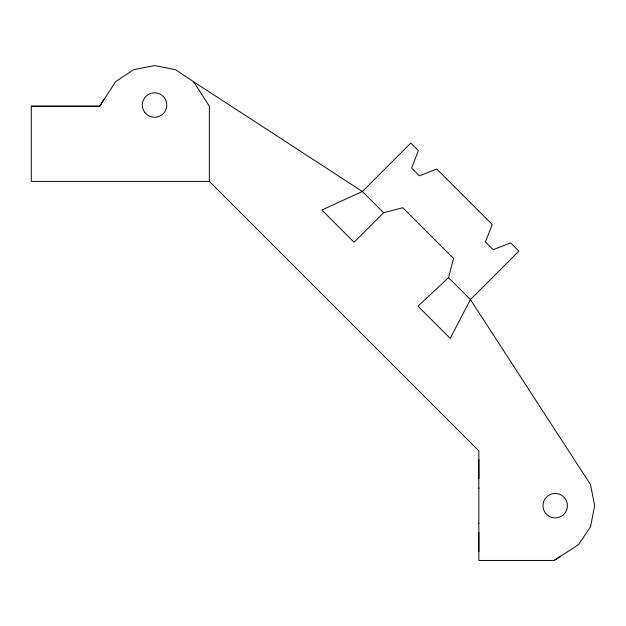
<?xml version="1.0" encoding="UTF-8"?>
<svg xmlns="http://www.w3.org/2000/svg" width="626" height="626" viewBox="0 0 626 626"><rect width="100%" height="100%" fill="white"/><g stroke="black" fill="none" stroke-linecap="round" stroke-linejoin="round"><path stroke-width="0.94" d="M478.843 522.96L478.843 560.458L554.049 560.458L578.565 544.62L590.506 526.748L594.7 505.667L590.506 484.587L470.423 299.549L448.552 277.67L453.553 258.468L402.808 207.722L383.605 212.723L354.089 242.239L321.874 210.023L362.376 191.493L410.797 143.072L418.379 150.647L411.595 168.081L419.342 175.828L436.776 169.051L492.224 224.499L485.447 241.933L493.194 249.68L510.628 242.896L518.852 251.12L470.423 299.549L450.219 338.369L418.004 306.153L448.552 277.67M478.843 488.374L478.843 450.884L209.358 181.399L209.358 106.217L193.528 81.677L175.656 69.736L154.575 65.542L133.494 69.736L115.622 81.677L99.784 106.217L31.3 106.217L31.3 181.399L209.358 181.399M103.681 99.55L99.784 106.217L31.3 106.193M554.026 560.458L560.693 556.561M193.528 81.677L362.376 191.493L383.605 212.723M478.843 459.703L478.843 478.577M478.843 487.959L478.843 523.383M478.843 532.765L478.843 551.639M549.088 516.27A12.238 12.238 0 0 0 567.446 505.667A12.238 12.238 0 0 0 549.088 495.072A12.238 12.238 0 0 0 549.088 516.27M144.856 112.484A12.238 12.238 0 0 0 165.882 109.722A12.238 12.238 0 0 0 152.971 92.898A12.238 12.238 0 0 0 144.856 112.484"/></g></svg>
